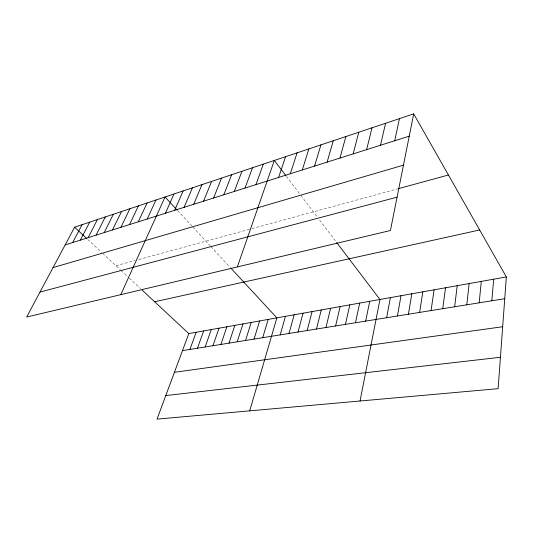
<?xml version="1.0" encoding="UTF-8"?>
<svg xmlns="http://www.w3.org/2000/svg" width="533" height="533" viewBox="0 0 533 533"><rect width="100%" height="100%" fill="white"/><g stroke="black" fill="none" stroke-linecap="round" stroke-linejoin="round"><path stroke-width="0.4" stroke-dasharray="2.67 2" d="M115.981 265.754L134.902 260.584M138.767 259.531L249.531 229.297M251.916 228.644L397.885 188.802M87.678 239.384L101.503 252.262M102.642 253.322L120.451 269.918M121.011 270.438L128.087 277.027M129.286 278.146L140.419 288.52M177.542 210.522L191.66 225.779M192.786 226.998L210.322 245.946M210.868 246.539L230.549 267.806M286.441 176.41L300.392 194.772M300.885 195.424L317.228 216.924M319.633 220.082L336.163 241.842"/><path stroke-width="0.8" d="M506.35 276.927L498.115 388.677L157.028 419.125L188.802 333.585L506.35 276.927L413.681 113.875L74.607 227.211L26.65 317.042L390.423 230.523L413.681 113.875M491.832 300.785L493.691 279.185M479.18 302.824L481.292 281.397M466.788 304.816L469.133 283.563M454.649 306.775L457.221 285.688M442.75 308.694L445.535 287.773M431.084 310.572L434.075 289.819M419.644 312.418L422.842 291.824M408.431 314.223L411.816 293.79M397.431 315.996L401.003 295.722M386.638 317.735L390.383 297.614M360.048 401.003L379.962 299.473L336.656 242.488M365.658 321.113L369.735 301.298M355.458 322.758L359.695 303.09M394.686 140.759L399.45 118.632M345.444 324.37L349.828 304.849M380.495 145.249L385.559 123.276M335.617 325.956L340.141 306.582M325.956 327.515L330.627 308.281M366.657 149.62L372.007 127.807M316.475 329.041L321.272 309.946M307.161 330.54L312.085 311.585M353.159 153.89L358.776 132.231M298.007 332.019L303.057 313.197M339.981 158.054L345.864 136.548M289.019 333.465L294.176 314.783M280.178 334.891L285.448 316.336M327.122 162.119L333.245 140.765M249.711 410.85L276.874 317.868L231.589 268.932M314.563 166.089L320.913 144.883M262.689 337.709L268.179 319.42M254.048 339.101L259.638 320.946M302.298 169.967L308.867 148.907M245.546 340.467L251.236 322.445M237.198 341.813L242.975 323.917M290.312 173.751L297.094 152.844M228.983 343.139L234.853 325.37M278.606 177.456L285.575 156.695M220.909 344.438L226.865 326.796M212.967 345.724L219.003 328.195M237.338 266.933L274.315 160.46L285.961 175.777M205.152 346.976L211.268 329.574M255.967 184.611L263.302 164.137M197.47 348.216L203.659 330.933M189.908 349.435L196.171 332.266M245.02 188.076L252.522 167.742M234.313 191.46L241.969 171.266M223.833 194.772L231.642 174.724M213.58 198.01L221.528 178.102M203.539 201.188L211.628 181.413M193.712 204.292L201.927 184.651M184.085 207.337L192.42 187.829M174.657 210.315L183.105 190.947M165.423 213.233L173.971 193.999M120.804 294.649L165.017 196.99L177.003 209.942M147.228 218.99L155.976 200.008M138.274 221.821L147.115 202.973M129.499 224.593L138.427 205.878M120.898 227.311L129.905 208.723M112.463 229.976L121.551 211.521M104.195 232.595L113.356 214.259M96.08 235.153L105.314 216.944M88.125 237.671L97.419 219.583M80.323 240.136L89.677 222.174M72.661 242.562L82.069 224.713M65.146 244.933L409.237 136.162M53.047 267.593L403.461 165.157M398.684 188.582L448.426 175.004M39.975 292.084L397.078 197.163M154.637 301.758L479.66 229.97M182.466 350.634L504.744 298.7M174.418 372.307L502.679 326.736M165.776 395.573L500.427 357.277M74.607 227.211L86.499 238.291M142.164 290.139L188.802 333.585"/></g></svg>
